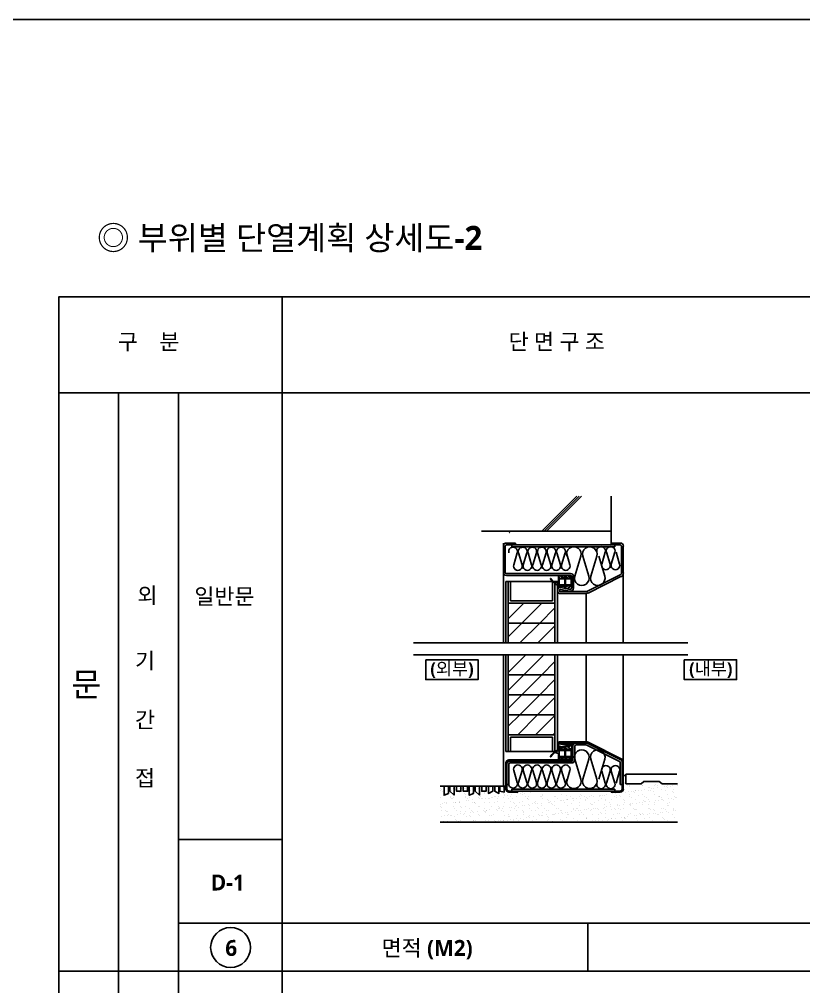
# Model space of a CAD drawing. Header units: millimetres. Extents: x 0 to 190005487, y 0 to 455456909.
# Drawn here: x 4249 to 5232, y 1757 to 2970 of the extents above; entities that cross this region are included whole.
import ezdxf
from ezdxf.enums import TextEntityAlignment as Align

# ---------------------------------------------------------------- set-up
doc = ezdxf.new("R2010")
doc.units = ezdxf.units.MM
doc.header["$LTSCALE"] = 800
doc.header["$MEASUREMENT"] = 0
doc.layers.get('0').update_dxf_attribs({"linetype": 'CONTINUOUS'})
doc.layers.get('Defpoints').update_dxf_attribs({"color": 153, "linetype": 'CONTINUOUS'})
for name, color, linetype in [('AA-BORD-FORM', 7, 'CONTINUOUS'), ('AA-DWXM-DOOR', 4, 'CONTINUOUS'), ('AA-DWXS', 8, 'CONTINUOUS'), ('AA-FLXS-FINL', 4, 'CONTINUOUS'), ('AA-WAXM-CONC', 2, 'CONTINUOUS'), ('AA-WAXS-FRPR', 9, 'CONTINUOUS'), ('AA-XXXX-PATT', 9, 'CONTINUOUS'), ('AA-XXXX-TEXT', 3, 'CONTINUOUS'), ('COL', 2, 'CONTINUOUS'), ('COR', 4, 'CONTINUOUS'), ('text', 3, 'CONTINUOUS'), ('WAL', 3, 'CONTINUOUS')]:
    doc.layers.add(name, color=color, linetype=linetype)
doc.styles.add('SH_대대리576', font='')
doc.styles.get('SH_대대리576').set_extended_font_data('NanumGothic', bold=True)
pattern_1 = [(45, (-923959.52, -104595.161), (-11.22532015, 11.22532015), [])]

# ---------------------------------------------------------------- blocks, each defined once
blk = doc.blocks.new('*X17')
at = {"color": 0}
for p, q in [((265613.1, 27628.8), (265613.1, 27628.8)), ((265647.3, 27637.8), (265647.3, 27637.8)), ((265665.8, 27628.7), (265665.8, 27628.7)), ((265712.3, 27628.5), (265712.3, 27628.5)), ((265716.9, 27628.5), (265716.9, 27628.5)), ((265728.6, 27630.6), (265728.6, 27630.6)), ((265755.8, 27634.2), (265755.8, 27634.2)), ((265766.2, 27635.6), (265766.2, 27635.6)), ((265771, 27630.4), (265771, 27630.4)), ((265782.4, 27637.7), (265782.4, 27637.7)), ((265823.3, 27631.1), (265823.3, 27631.1)), ((265874.5, 27630.8), (265874.5, 27630.8)), ((266376.8, 27664.2), (266376.8, 27664.2)), ((266378.3, 27654.1), (266378.3, 27654.1)), ((266382, 27650.7), (266382, 27650.7)), ((266386.3, 27644.5), (266386.3, 27644.5)), ((266394.7, 27639.1), (266394.7, 27639.1)), ((266399.4, 27634.8), (266399.4, 27634.8)), ((266401.1, 27639.9), (266401.1, 27639.9)), ((266448.6, 27644.6), (266448.6, 27644.6)), ((266453.4, 27640.6), (266453.4, 27640.6)), ((266457, 27639.2), (266457, 27639.2)), ((266459.5, 27652.3), (266459.5, 27652.3)), ((266479.4, 27634.1), (266479.4, 27634.1)), ((266483.1, 27630.7), (266483.1, 27630.7)), ((266502.9, 27629), (266502.9, 27629)), ((266504.6, 27640.3), (266504.6, 27640.3)), ((266510.8, 27644.7), (266510.8, 27644.7)), ((266519.2, 27631.2), (266519.2, 27631.2)), ((266519.3, 27639.4), (266519.3, 27639.4)), ((266546.3, 27634.7), (266546.3, 27634.7)), ((266556.8, 27636.1), (266556.8, 27636.1)), ((266558.6, 27642.3), (266558.6, 27642.3)), ((266560.6, 27632.3), (266560.6, 27632.3)), ((266573, 27638.2), (266573, 27638.2)), ((266573.1, 27644.8), (266573.1, 27644.8)), ((266581.6, 27639.5), (266581.6, 27639.5)), ((266600.2, 27641.8), (266600.2, 27641.8)), ((265613.4, 27628.1), (265613.4, 27628.1)), ((265614.7, 27589.5), (265614.7, 27589.5)), ((265615.4, 27618.3), (265615.4, 27618.3)), ((265616.8, 27625.5), (265616.8, 27625.5)), ((265620.9, 27616.5), (265620.9, 27616.5)), ((265634.2, 27609.5), (265634.2, 27609.5)), ((265638.8, 27608), (265638.8, 27608)), ((265648.1, 27620), (265648.1, 27620)), ((265654.1, 27591.3), (265654.1, 27591.3)), ((265655, 27593.1), (265655, 27593.1)), ((265658.5, 27621.4), (265658.5, 27621.4)), ((265667, 27590.2), (265667, 27590.2)), ((265674.8, 27623.6), (265674.8, 27623.6)), ((265677.7, 27618.4), (265677.7, 27618.4)), ((265692.8, 27610), (265692.8, 27610)), ((265694.3, 27627.1), (265694.3, 27627.1)), ((265701.9, 27627.1), (265701.9, 27627.1)), ((265714.2, 27608.8), (265714.2, 27608.8)), ((265717.3, 27593.2), (265717.3, 27593.2)), ((265717.9, 27605.4), (265717.9, 27605.4)), ((265718.2, 27589.9), (265718.2, 27589.9)), ((265735.3, 27589.5), (265735.3, 27589.5)), ((265740, 27618.5), (265740, 27618.5)), ((265745.2, 27610.6), (265745.2, 27610.6)), ((265772.2, 27591.9), (265772.2, 27591.9)), ((265774.4, 27626.4), (265774.4, 27626.4)), ((265778.1, 27623), (265778.1, 27623)), ((265779.6, 27593.3), (265779.6, 27593.3)), ((265795.5, 27607.1), (265795.5, 27607.1)), ((265796.3, 27610.4), (265796.3, 27610.4)), ((265800.9, 27588.4), (265800.9, 27588.4)), ((265802.3, 27618.7), (265802.3, 27618.7)), ((265815.4, 27588.8), (265815.4, 27588.8)), ((265824.6, 27592.6), (265824.6, 27592.6)), ((265828, 27592), (265828, 27592)), ((265838.5, 27593.3), (265838.5, 27593.3)), ((265841.9, 27593.4), (265841.9, 27593.4)), ((265850.4, 27612.3), (265850.4, 27612.3)), ((265854.7, 27595.5), (265854.7, 27595.5)), ((265855.6, 27624.6), (265855.6, 27624.6)), ((265864.5, 27618.8), (265864.5, 27618.8)), ((265875.5, 27606.4), (265875.5, 27606.4)), ((265875.7, 27592.3), (265875.7, 27592.3)), ((265879.2, 27603), (265879.2, 27603)), ((265881.9, 27599), (265881.9, 27599)), ((265892.3, 27600.4), (265892.3, 27600.4)), ((265904.2, 27593.5), (265904.2, 27593.5)), ((265908.5, 27602.6), (265908.5, 27602.6)), ((265912.6, 27588.1), (265912.6, 27588.1)), ((265929.8, 27594.3), (265929.8, 27594.3)), ((265935.7, 27606.1), (265935.7, 27606.1)), ((265946.1, 27607.5), (265946.1, 27607.5)), ((265953.9, 27612.8), (265953.9, 27612.8)), ((265956.7, 27604.6), (265956.7, 27604.6)), ((265962.4, 27609.6), (265962.4, 27609.6)), ((265966.5, 27593.6), (265966.5, 27593.6)), ((265974.9, 27588.3), (265974.9, 27588.3)), ((265982.1, 27594.9), (265982.1, 27594.9)), ((265989.5, 27613.2), (265989.5, 27613.2)), ((266000, 27614.6), (266000, 27614.6)), ((266007.9, 27614.7), (266007.9, 27614.7)), ((266016.2, 27616.7), (266016.2, 27616.7)), ((266028.7, 27593.7), (266028.7, 27593.7)), ((266033.3, 27594.7), (266033.3, 27594.7)), ((266036.7, 27603.9), (266036.7, 27603.9)), ((266037.2, 27588.4), (266037.2, 27588.4)), ((266040.4, 27600.5), (266040.4, 27600.5)), ((266060.2, 27615.4), (266060.2, 27615.4)), ((266087.3, 27596.6), (266087.3, 27596.6)), ((266091, 27593.9), (266091, 27593.9)), ((266099.5, 27588.5), (266099.5, 27588.5)), ((266111.4, 27615.1), (266111.4, 27615.1)), ((266117.9, 27602.1), (266117.9, 27602.1)), ((266139.6, 27597.3), (266139.6, 27597.3)), ((266153.3, 27594), (266153.3, 27594)), ((266161.7, 27588.6), (266161.7, 27588.6)), ((266165.4, 27617.1), (266165.4, 27617.1)), ((266190.8, 27597.1), (266190.8, 27597.1)), ((266196.2, 27588.6), (266196.2, 27588.6)), ((266198, 27601.5), (266198, 27601.5)), ((266201.6, 27598.1), (266201.6, 27598.1)), ((266215.6, 27594.1), (266215.6, 27594.1)), ((266217.8, 27617.7), (266217.8, 27617.7)), ((266223.3, 27592.2), (266223.3, 27592.2)), ((266224, 27588.7), (266224, 27588.7)), ((266233.7, 27593.6), (266233.7, 27593.6)), ((266244.8, 27599), (266244.8, 27599)), ((266250, 27595.7), (266250, 27595.7)), ((266261.8, 27615.6), (266261.8, 27615.6)), ((266268.9, 27617.5), (266268.9, 27617.5)), ((266277.2, 27599.3), (266277.2, 27599.3)), ((266277.9, 27594.2), (266277.9, 27594.2)), ((266279.2, 27599.7), (266279.2, 27599.7)), ((266286.3, 27588.8), (266286.3, 27588.8)), ((266287.6, 27600.7), (266287.6, 27600.7)), ((266297.2, 27599.7), (266297.2, 27599.7)), ((266303.8, 27602.8), (266303.8, 27602.8)), ((266331, 27606.4), (266331, 27606.4)), ((266340.2, 27594.3), (266340.2, 27594.3)), ((266341.4, 27607.8), (266341.4, 27607.8)), ((266348.3, 27599.4), (266348.3, 27599.4)), ((266348.6, 27588.9), (266348.6, 27588.9)), ((266357.7, 27609.9), (266357.7, 27609.9)), ((266359.2, 27599), (266359.2, 27599)), ((266362.9, 27595.6), (266362.9, 27595.6)), ((266375.3, 27620.1), (266375.3, 27620.1)), ((266384.8, 27613.5), (266384.8, 27613.5)), ((266395.2, 27614.8), (266395.2, 27614.8)), ((266402.3, 27601.4), (266402.3, 27601.4)), ((266402.4, 27594.4), (266402.4, 27594.4)), ((266410.9, 27589), (266410.9, 27589)), ((266411.5, 27617), (266411.5, 27617)), ((266419.3, 27616.6), (266419.3, 27616.6)), ((266423, 27613.2), (266423, 27613.2)), ((266425.1, 27619.8), (266425.1, 27619.8)), ((266426.5, 27619.9), (266426.5, 27619.9)), ((266438.7, 27620.6), (266438.7, 27620.6)), ((266440.4, 27597.2), (266440.4, 27597.2)), ((266449.1, 27621.9), (266449.1, 27621.9)), ((266454.7, 27602), (266454.7, 27602)), ((266464.7, 27594.5), (266464.7, 27594.5)), ((266465.3, 27624.1), (266465.3, 27624.1)), ((266473.2, 27589.2), (266473.2, 27589.2)), ((266480.5, 27621.8), (266480.5, 27621.8)), ((266487.4, 27619.9), (266487.4, 27619.9)), ((266492.5, 27627.7), (266492.5, 27627.7)), ((266500.5, 27614.8), (266500.5, 27614.8)), ((266505.9, 27601.8), (266505.9, 27601.8)), ((266520.4, 27596.5), (266520.4, 27596.5)), ((266524.1, 27593.2), (266524.1, 27593.2)), ((266527, 27594.6), (266527, 27594.6)), ((266532.8, 27622.5), (266532.8, 27622.5)), ((266535.4, 27589.3), (266535.4, 27589.3)), ((266549.6, 27620), (266549.6, 27620)), ((266559.9, 27603.7), (266559.9, 27603.7)), ((266580.6, 27614.1), (266580.6, 27614.1)), ((266584, 27622.2), (266584, 27622.2)), ((266584.2, 27610.7), (266584.2, 27610.7)), ((266589.3, 27594.8), (266589.3, 27594.8)), ((266591.5, 27588.9), (266591.5, 27588.9)), ((266597.7, 27589.4), (266597.7, 27589.4)), ((265612.7, 27563.6), (265612.7, 27563.6)), ((265615.1, 27554.4), (265615.1, 27554.4)), ((265616, 27551), (265616, 27551)), ((265623.1, 27565), (265623.1, 27565)), ((265631.6, 27568.2), (265631.6, 27568.2)), ((265639.4, 27567.1), (265639.4, 27567.1)), ((265640.1, 27569.5), (265640.1, 27569.5)), ((265657.8, 27587.9), (265657.8, 27587.9)), ((265663.5, 27587.7), (265663.5, 27587.7)), ((265666.5, 27570.7), (265666.5, 27570.7)), ((265668.3, 27551.7), (265668.3, 27551.7)), ((265675.2, 27571.9), (265675.2, 27571.9)), ((265676.9, 27572.1), (265676.9, 27572.1)), ((265693.2, 27574.2), (265693.2, 27574.2)), ((265693.8, 27568.3), (265693.8, 27568.3)), ((265694.1, 27571.4), (265694.1, 27571.4)), ((265695.1, 27553.7), (265695.1, 27553.7)), ((265698.8, 27550.3), (265698.8, 27550.3)), ((265719.5, 27551.4), (265719.5, 27551.4)), ((265720.4, 27577.8), (265720.4, 27577.8)), ((265725.8, 27587.8), (265725.8, 27587.8)), ((265730.8, 27579.2), (265730.8, 27579.2)), ((265746.4, 27572.1), (265746.4, 27572.1)), ((265747, 27581.3), (265747, 27581.3)), ((265755.2, 27571.3), (265755.2, 27571.3)), ((265756.1, 27568.5), (265756.1, 27568.5)), ((265758.9, 27567.9), (265758.9, 27567.9)), ((265773.5, 27553.4), (265773.5, 27553.4)), ((265774.2, 27584.9), (265774.2, 27584.9)), ((265776.3, 27551.9), (265776.3, 27551.9)), ((265784.6, 27586.2), (265784.6, 27586.2)), ((265788, 27587.9), (265788, 27587.9)), ((265797.6, 27571.9), (265797.6, 27571.9)), ((265818.4, 27568.6), (265818.4, 27568.6)), ((265819, 27585.4), (265819, 27585.4)), ((265825.8, 27554), (265825.8, 27554)), ((265836.4, 27569.5), (265836.4, 27569.5)), ((265850.3, 27588), (265850.3, 27588)), ((265851.6, 27573.8), (265851.6, 27573.8)), ((265856.4, 27551.3), (265856.4, 27551.3)), ((265860, 27547.9), (265860, 27547.9)), ((265877, 27553.8), (265877, 27553.8)), ((265880.7, 27568.7), (265880.7, 27568.7)), ((265896.6, 27587), (265896.6, 27587)), ((265900.3, 27549.7), (265900.3, 27549.7)), ((265904, 27574.5), (265904, 27574.5)), ((265910.7, 27551.1), (265910.7, 27551.1)), ((265916.5, 27568.8), (265916.5, 27568.8)), ((265920.2, 27565.4), (265920.2, 27565.4)), ((265927, 27553.2), (265927, 27553.2)), ((265931, 27555.7), (265931, 27555.7)), ((265937.6, 27549.5), (265937.6, 27549.5)), ((265943, 27568.8), (265943, 27568.8)), ((265954.2, 27556.8), (265954.2, 27556.8)), ((265955.1, 27574.2), (265955.1, 27574.2)), ((265964.6, 27558.1), (265964.6, 27558.1)), ((265976.6, 27586.4), (265976.6, 27586.4)), ((265980.3, 27583), (265980.3, 27583)), ((265980.8, 27560.3), (265980.8, 27560.3)), ((265983.4, 27556.4), (265983.4, 27556.4)), ((265997.7, 27567), (265997.7, 27567)), ((266005.3, 27568.9), (266005.3, 27568.9)), ((266008, 27563.9), (266008, 27563.9)), ((266009.2, 27576.2), (266009.2, 27576.2)), ((266017.6, 27548.8), (266017.6, 27548.8)), ((266018.4, 27565.2), (266018.4, 27565.2)), ((266034.5, 27556.1), (266034.5, 27556.1)), ((266034.7, 27567.4), (266034.7, 27567.4)), ((266057.8, 27584.6), (266057.8, 27584.6)), ((266061.5, 27576.8), (266061.5, 27576.8)), ((266061.8, 27571), (266061.8, 27571)), ((266067.5, 27569), (266067.5, 27569)), ((266072.2, 27572.3), (266072.2, 27572.3)), ((266077.7, 27566.3), (266077.7, 27566.3)), ((266081.4, 27563), (266081.4, 27563)), ((266088.5, 27574.5), (266088.5, 27574.5)), ((266088.5, 27558.1), (266088.5, 27558.1)), ((266112.7, 27576.6), (266112.7, 27576.6)), ((266115.7, 27578), (266115.7, 27578)), ((266126.1, 27579.4), (266126.1, 27579.4)), ((266129.8, 27569.1), (266129.8, 27569.1)), ((266137.8, 27583.9), (266137.8, 27583.9)), ((266140.9, 27558.8), (266140.9, 27558.8)), ((266141.5, 27580.5), (266141.5, 27580.5)), ((266142.3, 27581.5), (266142.3, 27581.5)), ((266158.9, 27564.6), (266158.9, 27564.6)), ((266166.7, 27578.5), (266166.7, 27578.5)), ((266169.5, 27585.1), (266169.5, 27585.1)), ((266179.9, 27586.5), (266179.9, 27586.5)), ((266192.1, 27569.3), (266192.1, 27569.3)), ((266192.1, 27558.5), (266192.1, 27558.5)), ((266219, 27582.1), (266219, 27582.1)), ((266219, 27579.2), (266219, 27579.2)), ((266238.9, 27563.9), (266238.9, 27563.9)), ((266242.6, 27560.5), (266242.6, 27560.5)), ((266246.1, 27560.5), (266246.1, 27560.5)), ((266254.4, 27569.4), (266254.4, 27569.4)), ((266270.2, 27579), (266270.2, 27579)), ((266295.6, 27549.9), (266295.6, 27549.9)), ((266298.4, 27561.1), (266298.4, 27561.1)), ((266299.1, 27581.4), (266299.1, 27581.4)), ((266302.8, 27578.1), (266302.8, 27578.1)), ((266306, 27551.3), (266306, 27551.3)), ((266316.7, 27569.5), (266316.7, 27569.5)), ((266320.2, 27562.1), (266320.2, 27562.1)), ((266322.3, 27553.5), (266322.3, 27553.5)), ((266324.2, 27580.9), (266324.2, 27580.9)), ((266349.4, 27557), (266349.4, 27557)), ((266349.6, 27560.9), (266349.6, 27560.9)), ((266359.9, 27558.4), (266359.9, 27558.4)), ((266376.1, 27560.5), (266376.1, 27560.5)), ((266376.6, 27581.6), (266376.6, 27581.6)), ((266378.9, 27569.6), (266378.9, 27569.6)), ((266380.3, 27579.7), (266380.3, 27579.7)), ((266400.2, 27561.4), (266400.2, 27561.4)), ((266403.3, 27564.1), (266403.3, 27564.1)), ((266403.6, 27562.8), (266403.6, 27562.8)), ((266403.9, 27558.1), (266403.9, 27558.1)), ((266413.7, 27565.5), (266413.7, 27565.5)), ((266427.7, 27581.3), (266427.7, 27581.3)), ((266429.9, 27567.6), (266429.9, 27567.6)), ((266441.2, 27569.7), (266441.2, 27569.7)), ((266456, 27563.5), (266456, 27563.5)), ((266457.1, 27571.2), (266457.1, 27571.2)), ((266460.3, 27579), (266460.3, 27579)), ((266464, 27575.6), (266464, 27575.6)), ((266467.5, 27572.6), (266467.5, 27572.6)), ((266481.4, 27559.7), (266481.4, 27559.7)), ((266481.7, 27583.3), (266481.7, 27583.3)), ((266483.8, 27574.7), (266483.8, 27574.7)), ((266503.5, 27569.8), (266503.5, 27569.8)), ((266507.1, 27563.3), (266507.1, 27563.3)), ((266510.9, 27578.3), (266510.9, 27578.3)), ((266521.4, 27579.7), (266521.4, 27579.7)), ((266534.1, 27583.9), (266534.1, 27583.9)), ((266537.6, 27581.8), (266537.6, 27581.8)), ((266541.5, 27577.2), (266541.5, 27577.2)), ((266561.1, 27565.2), (266561.1, 27565.2)), ((266561.4, 27559), (266561.4, 27559)), ((266564.8, 27585.4), (266564.8, 27585.4)), ((266565.1, 27555.6), (266565.1, 27555.6)), ((266565.8, 27569.9), (266565.8, 27569.9)), ((266575.2, 27586.8), (266575.2, 27586.8)), ((266585.3, 27583.7), (266585.3, 27583.7)), ((265617.2, 27512.4), (265617.2, 27512.4)), ((265617.3, 27537.5), (265617.3, 27537.5)), ((265631.1, 27514.2), (265631.1, 27514.2)), ((265635, 27536.2), (265635, 27536.2)), ((265638.7, 27532.8), (265638.7, 27532.8)), ((265641.3, 27531), (265641.3, 27531)), ((265641.6, 27515.6), (265641.6, 27515.6)), ((265647.7, 27518.2), (265647.7, 27518.2)), ((265656.1, 27516.8), (265656.1, 27516.8)), ((265657.8, 27517.8), (265657.8, 27517.8)), ((265669.6, 27513.1), (265669.6, 27513.1)), ((265671.2, 27543), (265671.2, 27543)), ((265679.6, 27537.6), (265679.6, 27537.6)), ((265685, 27521.3), (265685, 27521.3)), ((265695.3, 27532.9), (265695.3, 27532.9)), ((265695.4, 27522.7), (265695.4, 27522.7)), ((265710, 27518.3), (265710, 27518.3)), ((265711.6, 27524.8), (265711.6, 27524.8)), ((265716.2, 27534.4), (265716.2, 27534.4)), ((265720.7, 27512.9), (265720.7, 27512.9)), ((265733.5, 27543.1), (265733.5, 27543.1)), ((265736.1, 27516.1), (265736.1, 27516.1)), ((265738.8, 27528.4), (265738.8, 27528.4)), ((265739.8, 27512.8), (265739.8, 27512.8)), ((265741.9, 27537.7), (265741.9, 27537.7)), ((265747.7, 27533.6), (265747.7, 27533.6)), ((265749.2, 27529.8), (265749.2, 27529.8)), ((265765.5, 27531.9), (265765.5, 27531.9)), ((265772.3, 27518.4), (265772.3, 27518.4)), ((265774.7, 27514.8), (265774.7, 27514.8)), ((265792.6, 27535.5), (265792.6, 27535.5)), ((265795.8, 27543.2), (265795.8, 27543.2)), ((265796.2, 27533.7), (265796.2, 27533.7)), ((265798.9, 27533.3), (265798.9, 27533.3)), ((265799.9, 27530.3), (265799.9, 27530.3)), ((265803.1, 27536.9), (265803.1, 27536.9)), ((265804.2, 27537.8), (265804.2, 27537.8)), ((265817.3, 27514.4), (265817.3, 27514.4)), ((265819.3, 27539), (265819.3, 27539)), ((265827.1, 27515.5), (265827.1, 27515.5)), ((265834.6, 27518.5), (265834.6, 27518.5)), ((265846.5, 27542.6), (265846.5, 27542.6)), ((265852.9, 27535.3), (265852.9, 27535.3)), ((265856.9, 27544), (265856.9, 27544)), ((265858, 27543.3), (265858, 27543.3)), ((265866.5, 27537.9), (265866.5, 27537.9)), ((265873.2, 27546.1), (265873.2, 27546.1)), ((265877.4, 27531.9), (265877.4, 27531.9)), ((265878.3, 27515.2), (265878.3, 27515.2)), ((265896.8, 27518.6), (265896.8, 27518.6)), ((265897.3, 27513.7), (265897.3, 27513.7)), ((265901, 27510.3), (265901, 27510.3)), ((265905.2, 27535.9), (265905.2, 27535.9)), ((265920.3, 27543.4), (265920.3, 27543.4)), ((265928.8, 27538.1), (265928.8, 27538.1)), ((265932.3, 27517.2), (265932.3, 27517.2)), ((265956.4, 27535.7), (265956.4, 27535.7)), ((265957.5, 27531.2), (265957.5, 27531.2)), ((265959.1, 27518.7), (265959.1, 27518.7)), ((265961.2, 27527.9), (265961.2, 27527.9)), ((265978.6, 27511.9), (265978.6, 27511.9)), ((265982.6, 27543.5), (265982.6, 27543.5)), ((265983, 27508.8), (265983, 27508.8)), ((265984.6, 27517.9), (265984.6, 27517.9)), ((265991, 27538.2), (265991, 27538.2)), ((265999.3, 27510.9), (265999.3, 27510.9)), ((266010.4, 27537.6), (266010.4, 27537.6)), ((266021.3, 27545.4), (266021.3, 27545.4)), ((266021.4, 27518.8), (266021.4, 27518.8)), ((266026.4, 27514.5), (266026.4, 27514.5)), ((266035.8, 27517.6), (266035.8, 27517.6)), ((266036.8, 27515.9), (266036.8, 27515.9)), ((266038.7, 27529.5), (266038.7, 27529.5)), ((266044.9, 27543.7), (266044.9, 27543.7)), ((266053.1, 27518), (266053.1, 27518)), ((266053.3, 27538.3), (266053.3, 27538.3)), ((266058.6, 27511.2), (266058.6, 27511.2)), ((266062.3, 27507.9), (266062.3, 27507.9)), ((266062.8, 27538.3), (266062.8, 27538.3)), ((266080.3, 27521.6), (266080.3, 27521.6)), ((266083.7, 27518.9), (266083.7, 27518.9)), ((266089.8, 27519.6), (266089.8, 27519.6)), ((266090.7, 27523), (266090.7, 27523)), ((266098.8, 27547), (266098.8, 27547)), ((266106.9, 27525.1), (266106.9, 27525.1)), ((266107.2, 27543.8), (266107.2, 27543.8)), ((266113.9, 27538.1), (266113.9, 27538.1)), ((266115.6, 27538.4), (266115.6, 27538.4)), ((266118.7, 27528.8), (266118.7, 27528.8)), ((266122.4, 27525.4), (266122.4, 27525.4)), ((266134.1, 27528.7), (266134.1, 27528.7)), ((266139.8, 27509.5), (266139.8, 27509.5)), ((266142.2, 27520.2), (266142.2, 27520.2)), ((266144.5, 27530.1), (266144.5, 27530.1)), ((266146, 27519.1), (266146, 27519.1)), ((266160.8, 27532.2), (266160.8, 27532.2)), ((266167.9, 27540), (266167.9, 27540)), ((266169.5, 27543.9), (266169.5, 27543.9)), ((266177.9, 27538.5), (266177.9, 27538.5)), ((266178.8, 27546.3), (266178.8, 27546.3)), ((266182.5, 27543), (266182.5, 27543)), ((266187.9, 27535.8), (266187.9, 27535.8)), ((266193.3, 27520), (266193.3, 27520)), ((266198.3, 27537.1), (266198.3, 27537.1)), ((266199.9, 27527), (266199.9, 27527)), ((266208.3, 27519.2), (266208.3, 27519.2)), ((266214.6, 27539.3), (266214.6, 27539.3)), ((266219.8, 27508.8), (266219.8, 27508.8)), ((266220.3, 27540.7), (266220.3, 27540.7)), ((266231.7, 27544), (266231.7, 27544)), ((266240.2, 27538.6), (266240.2, 27538.6)), ((266241.8, 27542.9), (266241.8, 27542.9)), ((266247.3, 27521.9), (266247.3, 27521.9)), ((266252.2, 27544.2), (266252.2, 27544.2)), ((266260, 27544.6), (266260, 27544.6)), ((266268.4, 27546.4), (266268.4, 27546.4)), ((266270.5, 27519.3), (266270.5, 27519.3)), ((266271.5, 27540.4), (266271.5, 27540.4)), ((266279.9, 27526.3), (266279.9, 27526.3)), ((266283.6, 27523), (266283.6, 27523)), ((266294, 27544.1), (266294, 27544.1)), ((266299.7, 27522.6), (266299.7, 27522.6)), ((266302.5, 27538.7), (266302.5, 27538.7)), ((266325.5, 27542.4), (266325.5, 27542.4)), ((266332.8, 27519.4), (266332.8, 27519.4)), ((266340.1, 27543.9), (266340.1, 27543.9)), ((266343.8, 27540.5), (266343.8, 27540.5)), ((266350.9, 27522.3), (266350.9, 27522.3)), ((266356.3, 27544.2), (266356.3, 27544.2)), ((266361.2, 27524.6), (266361.2, 27524.6)), ((266364.7, 27538.9), (266364.7, 27538.9)), ((266367.9, 27507.7), (266367.9, 27507.7)), ((266377.8, 27543), (266377.8, 27543)), ((266378.3, 27509), (266378.3, 27509)), ((266394.6, 27511.2), (266394.6, 27511.2)), ((266395.1, 27519.5), (266395.1, 27519.5)), ((266404.9, 27524.3), (266404.9, 27524.3)), ((266418.6, 27544.3), (266418.6, 27544.3)), ((266421.3, 27542.1), (266421.3, 27542.1)), ((266421.7, 27514.8), (266421.7, 27514.8)), ((266427, 27539), (266427, 27539)), ((266429, 27542.8), (266429, 27542.8)), ((266432.1, 27516.1), (266432.1, 27516.1)), ((266441.2, 27523.9), (266441.2, 27523.9)), ((266444.9, 27520.5), (266444.9, 27520.5)), ((266448.4, 27518.3), (266448.4, 27518.3)), ((266457.2, 27525), (266457.2, 27525)), ((266457.4, 27519.6), (266457.4, 27519.6)), ((266475.6, 27521.9), (266475.6, 27521.9)), ((266480.9, 27544.5), (266480.9, 27544.5)), ((266483, 27544.7), (266483, 27544.7)), ((266486, 27523.2), (266486, 27523.2)), ((266489.3, 27539.1), (266489.3, 27539.1)), ((266501.3, 27541.4), (266501.3, 27541.4)), ((266502.2, 27525.4), (266502.2, 27525.4)), ((266505, 27538.1), (266505, 27538.1)), ((266508.4, 27524.7), (266508.4, 27524.7)), ((266519.7, 27519.7), (266519.7, 27519.7)), ((266522.4, 27522.1), (266522.4, 27522.1)), ((266529.4, 27528.9), (266529.4, 27528.9)), ((266535.4, 27545.4), (266535.4, 27545.4)), ((266539.8, 27530.3), (266539.8, 27530.3)), ((266543.2, 27544.6), (266543.2, 27544.6)), ((266551.6, 27539.2), (266551.6, 27539.2)), ((266556.1, 27532.5), (266556.1, 27532.5)), ((266562.4, 27526.7), (266562.4, 27526.7)), ((266582, 27519.8), (266582, 27519.8)), ((266582.5, 27539.7), (266582.5, 27539.7)), ((266583.2, 27536), (266583.2, 27536)), ((266586.5, 27545.2), (266586.5, 27545.2)), ((266593.6, 27537.4), (266593.6, 27537.4)), ((265625.1, 27492.8), (265625.1, 27492.8)), ((265642.6, 27492.4), (265642.6, 27492.4)), ((265676, 27498.6), (265676, 27498.6)), ((265679.7, 27495.2), (265679.7, 27495.2)), ((265687.3, 27492.9), (265687.3, 27492.9)), ((265696.6, 27494.4), (265696.6, 27494.4)), ((265749, 27495), (265749, 27495)), ((265749.6, 27493), (265749.6, 27493)), ((265757.2, 27496.8), (265757.2, 27496.8)), ((265800.1, 27494.8), (265800.1, 27494.8)), ((265811.9, 27493.1), (265811.9, 27493.1)), ((265837.2, 27496.1), (265837.2, 27496.1)), ((265837.8, 27489.7), (265837.8, 27489.7)), ((265840.9, 27492.8), (265840.9, 27492.8)), ((265854.1, 27496.7), (265854.1, 27496.7)), ((265864.9, 27493.2), (265864.9, 27493.2)), ((265874.2, 27493.2), (265874.2, 27493.2)), ((265875.3, 27494.6), (265875.3, 27494.6)), ((265891.6, 27496.8), (265891.6, 27496.8)), ((265906.5, 27497.4), (265906.5, 27497.4)), ((265918.4, 27494.4), (265918.4, 27494.4)), ((265918.8, 27500.3), (265918.8, 27500.3)), ((265929.2, 27501.7), (265929.2, 27501.7)), ((265936.5, 27493.4), (265936.5, 27493.4)), ((265944.9, 27488), (265944.9, 27488)), ((265945.4, 27503.8), (265945.4, 27503.8)), ((265957.7, 27497.2), (265957.7, 27497.2)), ((265972.6, 27507.4), (265972.6, 27507.4)), ((265998.5, 27493.7), (265998.5, 27493.7)), ((265998.8, 27493.5), (265998.8, 27493.5)), ((266002.1, 27490.3), (266002.1, 27490.3)), ((266007.2, 27488.1), (266007.2, 27488.1)), ((266011.7, 27499.1), (266011.7, 27499.1)), ((266061, 27493.6), (266061, 27493.6)), ((266064, 27499.8), (266064, 27499.8)), ((266069.5, 27488.2), (266069.5, 27488.2)), ((266079.7, 27491.9), (266079.7, 27491.9)), ((266115.2, 27499.5), (266115.2, 27499.5)), ((266123.3, 27493.7), (266123.3, 27493.7)), ((266131.8, 27488.3), (266131.8, 27488.3)), ((266159.7, 27491.2), (266159.7, 27491.2)), ((266169.2, 27501.5), (266169.2, 27501.5)), ((266185.6, 27493.8), (266185.6, 27493.8)), ((266194, 27488.4), (266194, 27488.4)), ((266221.6, 27502.1), (266221.6, 27502.1)), ((266223.5, 27505.4), (266223.5, 27505.4)), ((266233, 27489.9), (266233, 27489.9)), ((266240.9, 27489.5), (266240.9, 27489.5)), ((266247.9, 27493.9), (266247.9, 27493.9)), ((266256.3, 27488.5), (266256.3, 27488.5)), ((266260.2, 27493.5), (266260.2, 27493.5)), ((266270.6, 27494.9), (266270.6, 27494.9)), ((266272.7, 27501.9), (266272.7, 27501.9)), ((266286.9, 27497), (266286.9, 27497)), ((266301, 27507), (266301, 27507)), ((266310.2, 27494), (266310.2, 27494)), ((266314, 27500.6), (266314, 27500.6)), ((266318.6, 27488.7), (266318.6, 27488.7)), ((266320.9, 27488.8), (266320.9, 27488.8)), ((266324.5, 27502), (266324.5, 27502)), ((266326.7, 27503.8), (266326.7, 27503.8)), ((266340.7, 27504.1), (266340.7, 27504.1)), ((266372.5, 27494.1), (266372.5, 27494.1)), ((266379.1, 27504.5), (266379.1, 27504.5)), ((266380.9, 27488.8), (266380.9, 27488.8)), ((266381.1, 27506.3), (266381.1, 27506.3)), ((266384.7, 27502.9), (266384.7, 27502.9)), ((266430.2, 27504.3), (266430.2, 27504.3)), ((266434.7, 27494.3), (266434.7, 27494.3)), ((266443.2, 27488.9), (266443.2, 27488.9)), ((266462.3, 27504.6), (266462.3, 27504.6)), ((266484.3, 27506.2), (266484.3, 27506.2)), ((266497, 27494.4), (266497, 27494.4)), ((266505.5, 27489), (266505.5, 27489)), ((266536.6, 27506.9), (266536.6, 27506.9)), ((266542.3, 27503.9), (266542.3, 27503.9)), ((266546, 27500.5), (266546, 27500.5)), ((266559.3, 27494.5), (266559.3, 27494.5)), ((266563.7, 27488.1), (266563.7, 27488.1)), ((266567.7, 27489.1), (266567.7, 27489.1)), ((266587.8, 27506.6), (266587.8, 27506.6))]:
    blk.add_line(p, q, dxfattribs=at)
blk = doc.blocks.new('ssd')
at = {"color": 0}
for p, q in [((-0.71, 0), (0, 0.71)), ((-0.71, 0), (-0.5, 0)), ((-0.69, 0), (-0.69, 0.02)), ((-0.67, 0), (-0.67, 0.03)), ((-0.65, 0), (-0.65, 0.05)), ((-0.64, 0), (-0.64, 0.07)), ((-0.62, 0), (-0.62, 0.09)), ((-0.6, 0), (-0.6, 0.11)), ((-0.58, 0), (-0.58, 0.13)), ((-0.56, 0), (-0.56, 0.14)), ((-0.55, 0), (-0.55, 0.16)), ((-0.53, 0), (-0.53, 0.18)), ((-0.51, 0), (-0.51, 0.2)), ((-0.49, 0.09), (-0.49, 0.22)), ((-0.47, 0.16), (-0.47, 0.23)), ((-0.45, 0.21), (-0.45, 0.25)), ((-0.44, 0.24), (-0.44, 0.27)), ((-0.42, 0.27), (-0.42, 0.29)), ((-0.4, 0.3), (-0.4, 0.31)), ((-0.38, 0.32), (-0.38, 0.33)), ((-0.36, 0.34), (-0.36, 0.34)), ((-0.35, 0.36), (-0.35, 0.36)), ((-0.33, 0.38), (-0.33, 0.38)), ((-0.31, 0.39), (-0.31, 0.4)), ((-0.29, 0.41), (-0.29, 0.42)), ((-0.27, 0.42), (-0.27, 0.43)), ((-0.25, 0.43), (-0.25, 0.45)), ((-0.24, 0.44), (-0.24, 0.47)), ((-0.22, 0.45), (-0.22, 0.49)), ((-0.2, 0.46), (-0.2, 0.51)), ((-0.18, 0.47), (-0.18, 0.53)), ((-0.16, 0.47), (-0.16, 0.54)), ((-0.15, 0.48), (-0.15, 0.56)), ((-0.13, 0.48), (-0.13, 0.58)), ((-0.11, 0.49), (-0.11, 0.6)), ((-0.09, 0.49), (-0.09, 0.62)), ((-0.07, 0.49), (-0.07, 0.63)), ((-0.05, 0.5), (-0.05, 0.65)), ((-0.04, 0.5), (-0.04, 0.67)), ((-0.02, 0.5), (-0.02, 0.69)), ((0, 0.71), (0.71, 0)), ((0, 0.5), (0, 0.71)), ((0.02, 0.5), (0.02, 0.69)), ((0.04, 0.5), (0.04, 0.67)), ((0.05, 0.5), (0.05, 0.65)), ((0.07, 0.49), (0.07, 0.63)), ((0.09, 0.49), (0.09, 0.62)), ((0.11, 0.49), (0.11, 0.6)), ((0.13, 0.48), (0.13, 0.58)), ((0.15, 0.48), (0.15, 0.56)), ((0.16, 0.47), (0.16, 0.54)), ((0.18, 0.47), (0.18, 0.53)), ((0.2, 0.46), (0.2, 0.51)), ((0.22, 0.45), (0.22, 0.49)), ((0.24, 0.44), (0.24, 0.47)), ((0.25, 0.43), (0.25, 0.45)), ((0.27, 0.42), (0.27, 0.43)), ((0.29, 0.41), (0.29, 0.42)), ((0.31, 0.39), (0.31, 0.4)), ((0.33, 0.38), (0.33, 0.38)), ((0.35, 0.36), (0.35, 0.36)), ((0.36, 0.34), (0.36, 0.34)), ((0.38, 0.32), (0.38, 0.33)), ((0.4, 0.3), (0.4, 0.31)), ((0.42, 0.27), (0.42, 0.29)), ((0.44, 0.24), (0.44, 0.27)), ((0.45, 0.21), (0.45, 0.25)), ((0.47, 0.16), (0.47, 0.23)), ((0.49, 0.09), (0.49, 0.22)), ((0.5, 0), (0.71, 0)), ((0.51, 0), (0.51, 0.2)), ((0.53, 0), (0.53, 0.18)), ((0.55, 0), (0.55, 0.16)), ((0.56, 0), (0.56, 0.14)), ((0.58, 0), (0.58, 0.13)), ((0.6, 0), (0.6, 0.11)), ((0.62, 0), (0.62, 0.09)), ((0.64, 0), (0.64, 0.07)), ((0.65, 0), (0.65, 0.05)), ((0.67, 0), (0.67, 0.03)), ((0.69, 0), (0.69, 0.02))]:
    blk.add_line(p, q, dxfattribs=at)
blk = doc.blocks.new('insul1')
blk.add_lwpolyline([(0, 0.25, 1.344031), (0.35, 0.25), (0.2, 0.75, -1.344031), (0.55, 0.75), (0.4, 0.25)], format="xyb")

msp = doc.modelspace()

# ---------------------------------------------------------------- hatches: boundary and pattern name
at = {"layer": 'AA-XXXX-PATT'}
h = msp.add_hatch(dxfattribs=at)
h.set_pattern_fill('ANSI31', color=256, scale=5, style=0)
h.set_pattern_definition(pattern_1)
h.paths.add_polyline_path([(4861.9, 2238.3), (4920.5, 2238.3), (4920.5, 2213.3), (4861.9, 2213.3)])
h = msp.add_hatch(dxfattribs=at)
h.set_pattern_fill('ANSI31', color=256, scale=5, style=0)
h.set_pattern_definition(pattern_1)
h.paths.add_polyline_path([(4861.9, 2213.3), (4920.5, 2213.3), (4920.5, 2188.3), (4861.9, 2188.3)])
h = msp.add_hatch(dxfattribs=at)
h.set_pattern_fill('ANSI31', color=256, scale=5, style=0)
h.set_pattern_definition(pattern_1)
h.paths.add_polyline_path([(4861.9, 2173.3), (4920.5, 2173.3), (4920.5, 2148.3), (4861.9, 2148.3)])
h = msp.add_hatch(dxfattribs=at)
h.set_pattern_fill('ANSI31', color=256, scale=5, style=0)
h.set_pattern_definition(pattern_1)
h.paths.add_polyline_path([(4861.9, 2148.3), (4920.5, 2148.3), (4920.5, 2123.3), (4861.9, 2123.3)])
h = msp.add_hatch(dxfattribs=at)
h.set_pattern_fill('ANSI31', color=256, scale=5, style=0)
h.set_pattern_definition(pattern_1)
h.paths.add_polyline_path([(4861.9, 2123.3), (4920.5, 2123.3), (4920.5, 2098.3), (4861.9, 2098.3)])
h = msp.add_hatch(dxfattribs=at)
h.set_pattern_fill('ANSI31', color=256, scale=5, style=0)
h.set_pattern_definition(pattern_1)
h.paths.add_polyline_path([(4861.9, 2098.3), (4920.5, 2098.3), (4920.5, 2073.3), (4861.9, 2073.3)])

# ---------------------------------------------------------------- linework, layer by layer
for p, q in [((4991.1, 2328.5), (4991.1, 2313.5)), ((4855.9, 2276.8), (4855.9, 2309.6)), ((4858.3, 2276.8), (4858.3, 2309.6)), ((4859.8, 2313.5), (4870.9, 2313.5)), ((4859.8, 2311.1), (4870.9, 2311.1)), ((4866.4, 2311.1), (4995.6, 2311.1)), ((4866.4, 2311.1), (4866.4, 2308.7)), ((4995.6, 2308.7), (4866.4, 2308.7)), ((4870.9, 2311.1), (4870.9, 2313.5)), ((4991.1, 2313.5), (5002.3, 2313.5)), ((4991.1, 2311.1), (4991.1, 2313.5)), ((4991.1, 2311.1), (5002.3, 2311.1)), ((4995.6, 2311.1), (4995.6, 2308.7)), ((5003.8, 2276.2), (5003.8, 2309.6)), ((5006.2, 2276.2), (5006.2, 2309.6)), ((4859.8, 2275.3), (4940, 2275.3)), ((4859.8, 2272.9), (4940, 2272.9)), ((4941.5, 2257), (4941.5, 2271.4)), ((4943.9, 2256.7), (4943.9, 2271.4)), ((4961.1, 2253.1), (5002.1, 2273.6)), ((4962.2, 2250.9), (5003.2, 2271.4)), ((4939.3, 2253.2), (4927.5, 2255.4)), ((4939.7, 2255.5), (4928, 2257.8)), ((4927.3, 2252.8), (4959.8, 2252.8)), ((4927.3, 2250.4), (4959.8, 2250.4)), ((4743.1, 2188.3), (5086.9, 2188.3)), ((4743.1, 2173.3), (5086.9, 2173.3))]:
    msp.add_line(p, q)
for centre, radius, start, end in [((4859.8, 2309.6), 3.91, 90, 180), ((4859.8, 2309.6), 1.5, 90, 180), ((5002.3, 2309.6), 3.91, 0, 90), ((5002.3, 2309.6), 1.5, 0, 90), ((4859.8, 2276.8), 3.91, 180, 270), ((4859.8, 2276.8), 1.5, 180, 270), ((4940, 2271.4), 3.91, 0, 90), ((4940, 2271.4), 1.5, 0, 90), ((5000.8, 2276.2), 3.01, 296.5651, 0), ((5000.8, 2276.2), 5.41, 296.5651, 0), ((4927.3, 2254.1), 3.76, 79.1763, 270), ((4927.3, 2254.1), 1.35, 79.1763, 270), ((4940, 2257), 3.91, 259.1763, 0), ((4940, 2257), 1.5, 259.1763, 0), ((4959.8, 2255.8), 3.01, 270, 296.5651), ((4959.8, 2255.8), 5.41, 270, 296.5651)]:
    msp.add_arc(centre, radius, start, end)
at = {"layer": 'AA-BORD-FORM'}
for points in [[(4758.7, 2167.3), (4824.3, 2167.3), (4824.3, 2142.3), (4758.7, 2142.3)], [(5082.6, 2167.3), (5148.2, 2167.3), (5148.2, 2142.3), (5082.6, 2142.3)]]:
    msp.add_lwpolyline(points, close=True, dxfattribs=at)
at = {"layer": 'AA-DWXM-DOOR', "color": 7}
for p, q in [((4855.9, 2313.5), (4855.9, 2188.3)), ((4858.9, 2265.4), (4858.9, 2188.3)), ((4858.9, 2265.4), (4864.9, 2265.4)), ((4861.9, 2265.4), (4861.9, 2188.3)), ((4864.9, 2265.4), (4917.5, 2265.4)), ((4864.9, 2265.4), (4864.9, 2241.3)), ((4917.5, 2265.4), (4923.5, 2265.4)), ((4917.5, 2265.4), (4917.5, 2241.3)), ((4920.5, 2265.4), (4920.5, 2188.3)), ((4923.5, 2265.4), (4923.5, 2188.3)), ((4861.9, 2238.3), (4920.5, 2238.3)), ((4864.9, 2241.3), (4917.5, 2241.3)), ((4855.9, 2173.3), (4855.9, 2008.7)), ((4858.9, 2173.3), (4858.9, 2052.3)), ((4861.9, 2173.3), (4861.9, 2052.3)), ((4920.5, 2173.3), (4920.5, 2052.3)), ((4923.5, 2173.3), (4923.5, 2052.3)), ((4861.9, 2073.3), (4920.5, 2073.3)), ((4864.9, 2070.3), (4917.5, 2070.3)), ((4864.9, 2070.3), (4864.9, 2052.3)), ((4917.5, 2070.3), (4917.5, 2052.3)), ((4858.9, 2052.3), (4864.9, 2052.3)), ((4917.5, 2052.3), (4864.9, 2052.3)), ((4917.5, 2052.3), (4923.5, 2052.3))]:
    msp.add_line(p, q, dxfattribs=at)
at = {"layer": 'AA-DWXM-DOOR'}
for p, q in [((5006.2, 2276.2), (5006.2, 2188.3)), ((4959.8, 2250.4), (4959.8, 2188.3)), ((4959.8, 2173.3), (4959.8, 2064.3)), ((5006.2, 2040.8), (5006.2, 2173.3)), ((4927.3, 2064.3), (4960.7, 2064.3)), ((4927.3, 2062.8), (4960.4, 2062.8)), ((4927.3, 2062.8), (4927.3, 2061.3)), ((4927.3, 2061.3), (4940, 2061.3)), ((4961, 2062.6), (5003.8, 2041.2)), ((4961.4, 2064.2), (5005.3, 2042.2)), ((4941.1, 2060.9), (4927.7, 2058.3)), ((4941.3, 2059.4), (4928, 2056.9)), ((4941.1, 2060.9), (4941.3, 2059.4)), ((4941.5, 2059.8), (4941.5, 2043.3)), ((4943, 2059.8), (4943, 2041.8)), ((4945.4, 2058.9), (4945.4, 2041.8)), ((4946.9, 2060.4), (4959.8, 2060.4)), ((4960.5, 2060.2), (5001.4, 2039.8)), ((4858.9, 2037.9), (4858.9, 2005.1)), ((4860.4, 2037.9), (4860.4, 2005.1)), ((4862.8, 2041.8), (4940, 2041.8)), ((4862.8, 2040.3), (4941.5, 2040.3)), ((4864.3, 2037.9), (4941.5, 2037.9)), ((5002.3, 2038.4), (5002.3, 2010.9)), ((5004.7, 2039.9), (5004.7, 2005.1)), ((5006.2, 2040.8), (5006.2, 2005.1)), ((4862.8, 2036.4), (4862.8, 2010.9)), ((4862.8, 2010.9), (4860.4, 2010.9)), ((4862.8, 2002.7), (4873.9, 2002.7)), ((4862.8, 2001.2), (4873.9, 2001.2)), ((4995.6, 2005.1), (4866.4, 2005.1)), ((4866.4, 2002.7), (4866.4, 2005.1)), ((4866.4, 2002.7), (4995.6, 2002.7)), ((4873.9, 2002.7), (4873.9, 2001.2)), ((4991.1, 2002.7), (5002.3, 2002.7)), ((4991.1, 2002.7), (4991.1, 2001.2)), ((4991.1, 2001.2), (5002.3, 2001.2)), ((4995.6, 2002.7), (4995.6, 2005.1)), ((5002.3, 2010.9), (5004.7, 2010.9))]:
    msp.add_line(p, q, dxfattribs=at)
for centre, radius, start, end in [((4927.3, 2060.6), 3.76, 90, 280.8237), ((4927.3, 2060.6), 2.25, 90, 280.8237), ((4940, 2059.8), 3.01, 0, 90), ((4940, 2059.8), 1.5, 0, 90), ((4946.9, 2058.9), 3.91, 90, 180), ((4959.8, 2058.9), 3.91, 63.4349, 90), ((4960.4, 2061.3), 1.5, 63.4349, 90), ((4960.7, 2062.8), 1.5, 63.4349, 90), ((4946.9, 2058.9), 1.5, 90, 180), ((4959.8, 2058.9), 1.5, 63.4349, 90), ((4862.8, 2037.9), 3.91, 90, 180), ((4862.8, 2037.9), 2.4, 90, 180), ((4864.3, 2036.4), 3.91, 90, 180), ((4864.3, 2036.4), 1.5, 90, 180), ((4940, 2043.3), 1.5, 270, 0), ((4940, 2043.3), 3.01, 270, 0), ((4941.5, 2041.8), 1.5, 270, 0), ((4941.5, 2041.8), 3.91, 270, 0), ((5000.8, 2038.4), 1.5, 0, 63.4349), ((5003.2, 2039.9), 1.5, 0, 63.4349), ((5004.7, 2040.8), 1.5, 0, 63.4349), ((4862.8, 2005.1), 3.91, 180, 270), ((4862.8, 2005.1), 2.4, 180, 270), ((5002.3, 2005.1), 3.91, 270, 0), ((5002.3, 2005.1), 2.4, 270, 0)]:
    msp.add_arc(centre, radius, start, end, dxfattribs=at)
at = {"layer": 'AA-DWXS'}
for points in [[(4915.3, 2269, 0.060725), (4920.4, 2263.6), (4925, 2264.8), (4925, 2269.3), (4925, 2271.6), (4925.2, 2271.6), (4926.4, 2269.3), (4930.3, 2269.3), (4927.2, 2272.3, -0.955438), (4927.8, 2273), (4932.3, 2269.3), (4935.1, 2269.3), (4932, 2272.3, -0.955438), (4932.6, 2273), (4937.1, 2269.3), (4939.9, 2269.3), (4936.9, 2272.3, -0.955438), (4937.5, 2273), (4941.3, 2269.8, -0.224848), (4941.5, 2269.3), (4941.5, 2260.3, -0.224848), (4941.3, 2259.8), (4937.5, 2256.6, -0.955438), (4936.9, 2257.3), (4939.9, 2260.3), (4937.1, 2260.3), (4932.8, 2257.2, -0.955438), (4932.2, 2257.9), (4935.1, 2260.3), (4932.3, 2260.3), (4927.8, 2258.1, -0.955438), (4927.2, 2258.7), (4930.3, 2260.3), (4926.4, 2260.3), (4925.2, 2258), (4925, 2258), (4925, 2260.3), (4924.7, 2260.3, -0.145536), (4923.1, 2260.8, -0.091197), (4914.9, 2268.6, -1.175141), (4915.4, 2268.9)], [(4915.3, 2045.6, -0.060725), (4920.4, 2051.1), (4925, 2049.8), (4925, 2045.3), (4925, 2043.1), (4925.2, 2043.1), (4926.4, 2045.3), (4930.3, 2045.3), (4927.2, 2042.4, 0.955438), (4927.8, 2041.7), (4932.3, 2045.3), (4935.1, 2045.3), (4932, 2042.4, 0.955438), (4932.6, 2041.7), (4937.1, 2045.3), (4939.9, 2045.3), (4936.9, 2042.4, 0.955438), (4937.5, 2041.7), (4941.3, 2044.8, 0.224848), (4941.5, 2045.3), (4941.5, 2054.4, 0.224848), (4941.3, 2054.9), (4937.5, 2058, 0.955438), (4936.9, 2057.3), (4939.9, 2054.4), (4937.1, 2054.4), (4932.8, 2057.4, 0.955438), (4932.2, 2056.8), (4935.1, 2054.4), (4932.3, 2054.4), (4927.8, 2056.6, 0.955438), (4927.2, 2055.9), (4930.3, 2054.4), (4926.4, 2054.4), (4925.2, 2056.6), (4925, 2056.6), (4925, 2054.4), (4924.7, 2054.4, 0.145536), (4923.1, 2053.9, 0.091197), (4914.9, 2046.1, 1.175141), (4915.4, 2045.7)]]:
    msp.add_lwpolyline(points, format="xyb", dxfattribs=at)
for points in [[(4925.7, 2268.6), (4932.9, 2268.6), (4932.9, 2261.1), (4925.7, 2261.1)], [(4940.8, 2268.6), (4933.6, 2268.6), (4933.6, 2261.1), (4940.8, 2261.1)], [(4925.7, 2046.1), (4932.9, 2046.1), (4932.9, 2053.6), (4925.7, 2053.6)], [(4940.8, 2046.1), (4933.6, 2046.1), (4933.6, 2053.6), (4940.8, 2053.6)]]:
    msp.add_lwpolyline(points, close=True, dxfattribs=at)
at = {"layer": 'AA-FLXS-FINL'}
for p, q in [((5006.2, 2022), (5009.2, 2022)), ((5073.4, 2023.7), (5009.2, 2023.7)), ((5009.2, 2011.7), (5009.2, 2023.7)), ((5028.4, 2011.7), (5032, 2014.8)), ((5051.2, 2014.8), (5032, 2014.8)), ((5054.9, 2011.7), (5051.2, 2014.8)), ((4858.9, 2008.7), (4776.5, 2008.7)), ((5028.4, 2011.7), (5009.2, 2011.7)), ((5074.1, 2011.7), (5054.9, 2011.7))]:
    msp.add_line(p, q, dxfattribs=at)
at = {"layer": 'AA-WAXM-CONC'}
for p, q in [((4991.1, 2328.5), (4991.1, 2372.4)), ((4828.5, 2328.5), (4991.1, 2328.5)), ((5074.1, 1963.6), (4776.5, 1963.6))]:
    msp.add_line(p, q, dxfattribs=at)
at = {"layer": 'AA-XXXX-PATT'}
for p, q in [((4904.2, 2328.5), (4948, 2372.4)), ((4907, 2328.5), (4950.8, 2372.4)), ((4909.8, 2328.5), (4953.7, 2372.4))]:
    msp.add_line(p, q, dxfattribs=at)
for points in [[(4861.9, 2238.3), (4920.5, 2238.3), (4920.5, 2213.3), (4861.9, 2213.3)], [(4861.9, 2213.3), (4920.5, 2213.3), (4920.5, 2188.3), (4861.9, 2188.3)], [(4861.9, 2173.3), (4920.5, 2173.3), (4920.5, 2148.3), (4861.9, 2148.3)], [(4861.9, 2148.3), (4920.5, 2148.3), (4920.5, 2123.3), (4861.9, 2123.3)], [(4861.9, 2123.3), (4920.5, 2123.3), (4920.5, 2098.3), (4861.9, 2098.3)], [(4861.9, 2098.3), (4920.5, 2098.3), (4920.5, 2073.3), (4861.9, 2073.3)]]:
    msp.add_lwpolyline(points, close=True, dxfattribs=at)
for points in [[(4787, 2008.7), (4787, 1999.8), (4781.6, 1997.4), (4781.6, 2008.7)], [(4794.2, 2008.7), (4794.2, 1997.7), (4788.8, 2002.5), (4788.8, 2008.7)], [(4802.6, 2008.7), (4802.6, 2002.5), (4797.2, 2002.5), (4797.2, 2008.7)], [(4811.1, 2008.7), (4811.1, 2002.5), (4805.6, 2002.5), (4805.6, 2008.7)], [(4818.6, 2008.7), (4818.6, 1999.8), (4813.2, 1997.4), (4813.2, 2008.7)], [(4825.8, 2008.7), (4825.8, 1997.7), (4820.4, 2002.5), (4820.4, 2008.7)], [(4834.2, 2008.7), (4834.2, 2002.5), (4828.8, 2002.5), (4828.8, 2008.7)], [(4842.6, 2008.7), (4842.6, 2002.5), (4837.2, 1999.8), (4837.2, 2008.7)], [(4850.4, 2008.7), (4850.4, 1999.8), (4845, 2002.5), (4845, 2008.7)], [(4857, 2008.7), (4857, 2001.3), (4851.6, 2002.5), (4851.6, 2008.7)]]:
    msp.add_lwpolyline(points, dxfattribs=at)
at = {"layer": 'COR'}
for p, q in [((4578.8, 2622), (4578.8, 327)), ((4298.8, 2502), (6065, 2502)), ((4373.8, 2502), (4373.8, 327)), ((4448.8, 2502), (4448.8, 327)), ((4578.8, 1942), (4448.8, 1942)), ((4448.8, 1837), (6065, 1837)), ((4961.9, 1777), (4961.9, 1837))]:
    msp.add_line(p, q, dxfattribs=at)
msp.add_circle((4514.1, 1806.6), 25, dxfattribs=at)
at = {"layer": 'Defpoints'}
msp.add_lwpolyline([(8400, 2970), (4200, 2970), (4200, 0), (8400, 0)], close=True, dxfattribs=at)
at = {"layer": 'WAL'}
for p, q in [((4298.8, 2622), (4298.8, 1777)), ((4298.8, 2622), (4298.8, 327)), ((4298.8, 2622), (4298.8, 327)), ((4298.8, 1777), (7831.3, 1777))]:
    msp.add_line(p, q, dxfattribs=at)
msp.add_lwpolyline([(7831.3, 327), (4298.8, 327), (4298.8, 2622), (7831.3, 2622), (7831.3, 327)], dxfattribs=at)

# ---------------------------------------------------------------- block references
at = {"layer": 'AA-DWXS', "xscale": 1.503119290573522, "yscale": 1.503119290573522, "zscale": 1.503119290573522, "rotation": 90}
msp.add_blockref('ssd', (4864.1, 2327.7), dxfattribs=at)
at = {"layer": 'AA-WAXS-FRPR', "rotation": 180, "row_count": 1, "row_spacing": 0}
for p, xscale, yscale, zscale, column_count, column_spacing in [((4862.8, 2308.8), -30, 30, 30, 6, -12), ((4935.4, 2309.6), -50, 50, 50, 2, -20), ((4973.1, 2309.6), -30, 30, 30, 2, -12)]:
    msp.add_blockref('insul1', p, dxfattribs=dict(at, xscale=xscale, yscale=yscale, zscale=zscale, column_count=column_count, column_spacing=column_spacing))
at = {"layer": 'AA-WAXS-FRPR', "row_count": 1, "row_spacing": 0}
for p, xscale, yscale, zscale, column_count, column_spacing in [((4935.4, 2005.1), 50, 50, 50, 2, 20), ((4862.8, 2005.9), 30, 30, 30, 6, 12), ((4973.1, 2005.1), 30, 30, 30, 2, 12)]:
    msp.add_blockref('insul1', p, dxfattribs=dict(at, xscale=xscale, yscale=yscale, zscale=zscale, column_count=column_count, column_spacing=column_spacing))
at = {"layer": 'AA-XXXX-PATT', "xscale": 0.3006238541565835, "yscale": 0.3006238541565835, "zscale": 0.3006238541565835}
msp.add_blockref('*X17', (-75072.6, -6299.9), dxfattribs=at)

# ---------------------------------------------------------------- texts
at = {"color": 2, "style": 'SH_대대리576'}
msp.add_text('문', height=30, dxfattribs=at).set_placement((4314.4, 2121.3))
at = {"layer": 'AA-XXXX-TEXT', "style": 'SH_대대리576'}
for s, p in [('(외부)', (4791.5, 2155.3)), ('(내부)', (5115.8, 2155.3))]:
    msp.add_text(s, height=16, dxfattribs=at).set_placement(p, align=Align.MIDDLE)
at = {"layer": 'COL', "style": 'SH_대대리576'}
for s, p in [('외', (4397.3, 2238)), ('일반문', (4468.7, 2236.7)), ('기', (4394.3, 2156)), ('간', (4394.3, 2082)), ('접', (4394.3, 2009)), ('D-1', (4489.3, 1878)), ('6', (4507.4, 1796)), ('면적 (M2)', (4703.3, 1796))]:
    msp.add_text(s, height=20, dxfattribs=at).set_placement(p)
at = {"layer": 'text', "color": 2, "style": 'SH_대대리576'}
for s, height, p in [('◎ 부위별 단열계획 상세도-2', 30, (4346.7, 2681)), ('구    분', 20, (4372.7, 2556)), ('단 면 구 조', 20, (4862.4, 2556))]:
    msp.add_text(s, height=height, dxfattribs=at).set_placement(p)

doc.saveas('drawing.dxf')
